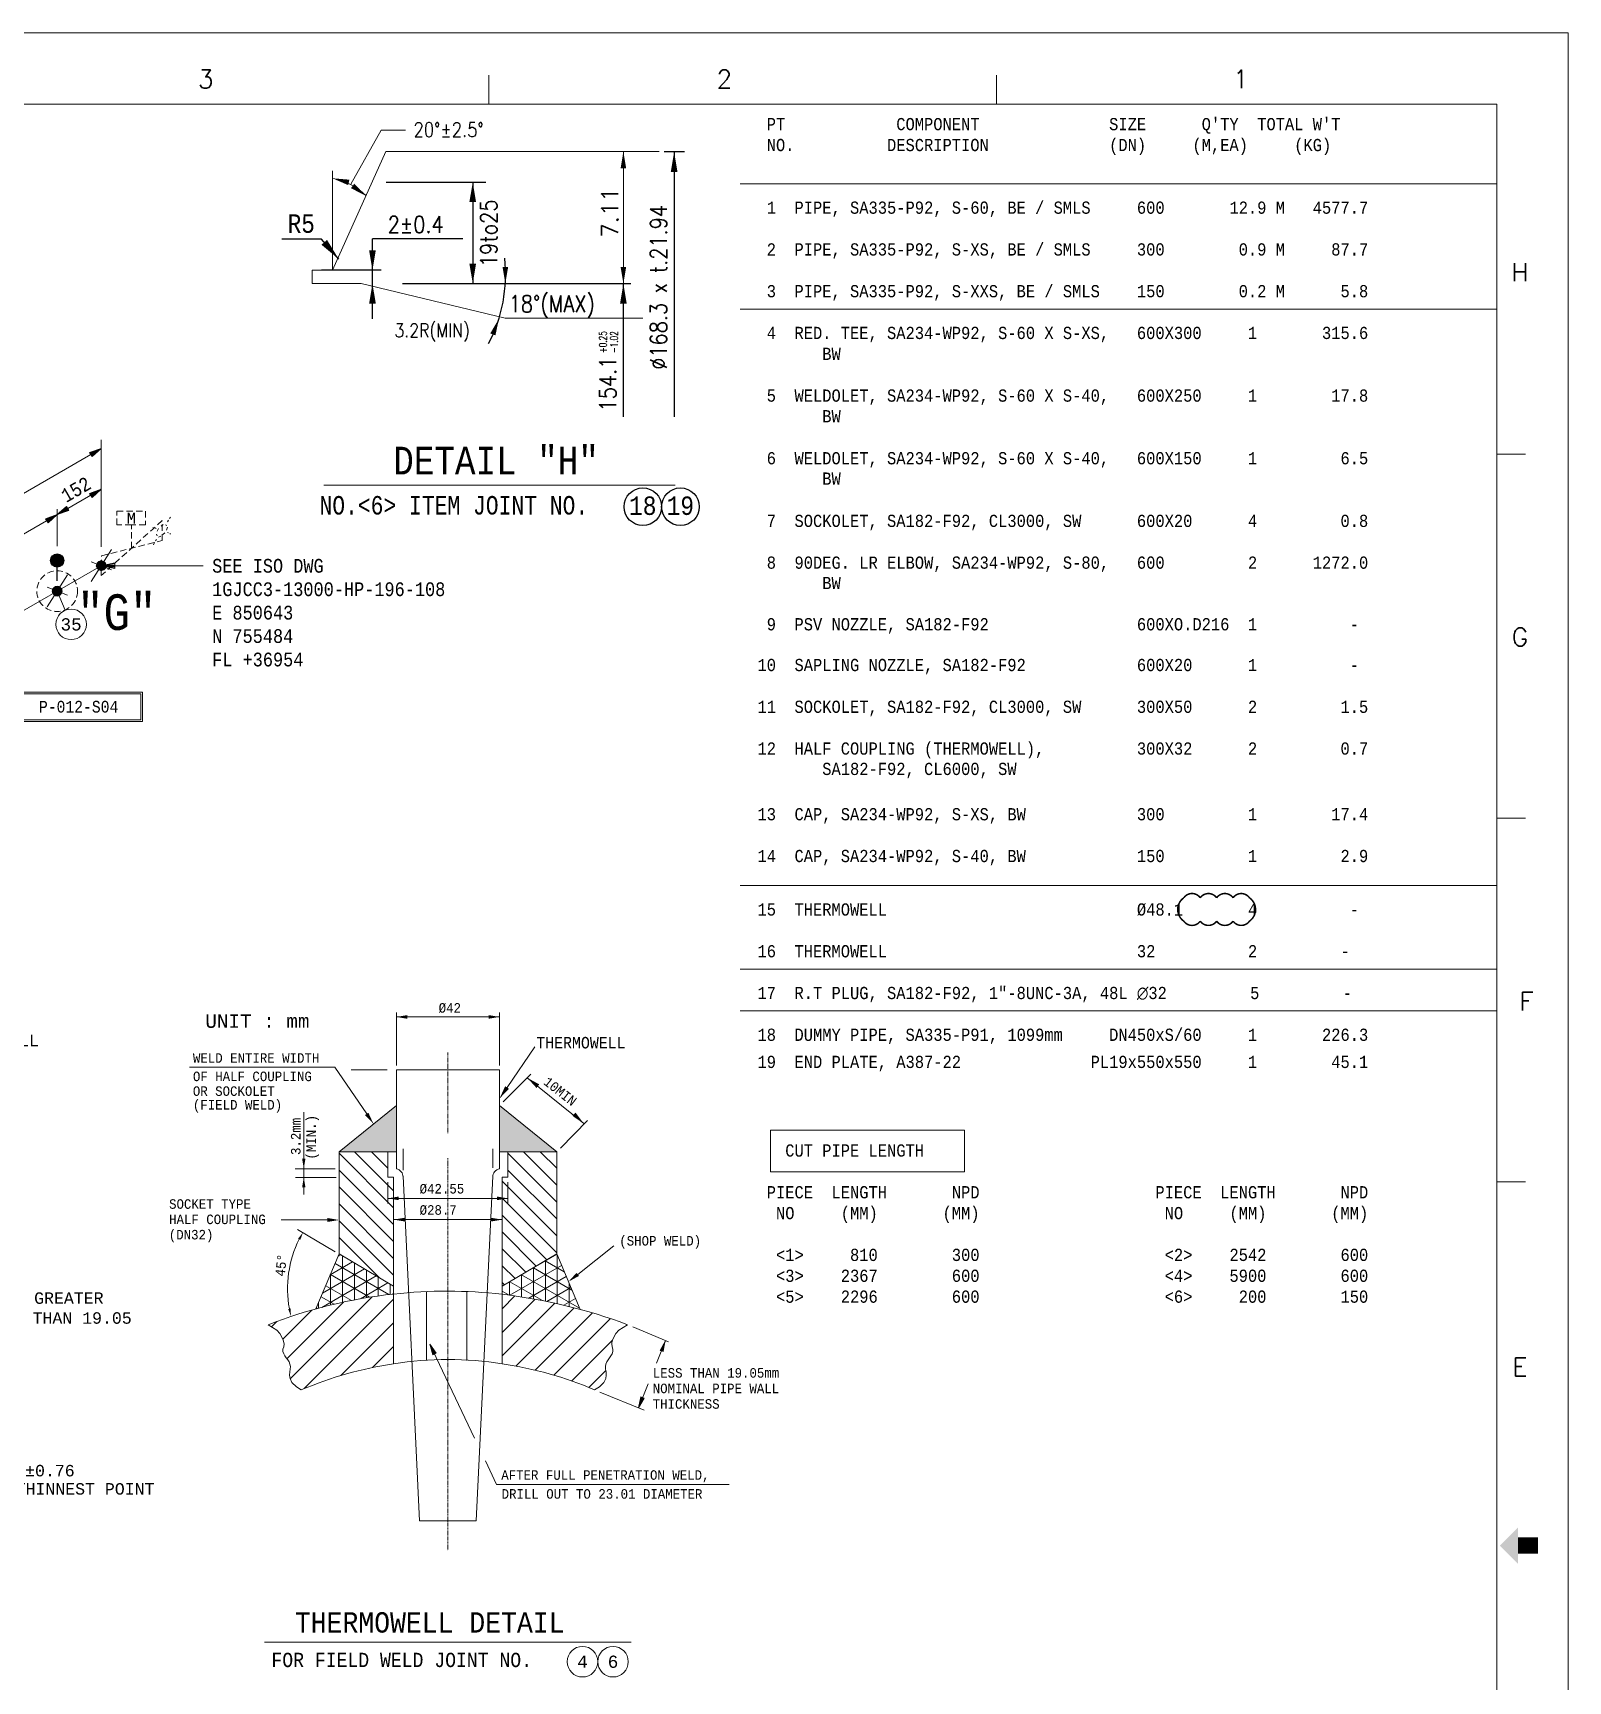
# Model space of a CAD drawing. Extents: x 0 to 841, y 0 to 594.
# Drawn here: x 539.5 to 841, y 270.4 to 594 of the extents above; entities that cross this region are included whole.
import ezdxf
from ezdxf.enums import TextEntityAlignment as Align

# ---------------------------------------------------------------- set-up
doc = ezdxf.new("R2010")
doc.units = 0
doc.header["$LTSCALE"] = 5
doc.header["$MEASUREMENT"] = 0
doc.linetypes.add('CENTER', pattern=[2, 1.25, -0.25, 0.25, -0.25])
doc.linetypes.add('HIDDEN', pattern=[0.375, 0.25, -0.125])
doc.layers.get('0').update_dxf_attribs({"lineweight": 9})
for name, color, linetype, lineweight in [('1', 7, 'Continuous', 9), ('3', 7, 'Continuous', 9), ('4', 7, 'Continuous', 9), ('42', 7, 'Continuous', 9), ('EMB', 7, 'Continuous', 9), ('T-TEXT1', 7, 'Continuous', 9)]:
    doc.layers.add(name, color=color, linetype=linetype, lineweight=lineweight)
for name, color, linetype in [('2', 2, 'Continuous'), ('7', 7, 'Continuous'), ('FAB', 2, 'Continuous')]:
    doc.layers.add(name, color=color, linetype=linetype)
doc.styles.add('MONOTXT', font='monotxt.shx')
doc.styles.add('ROMANS', font='romans.shx')
doc.styles.add('TXT', font='monotxt.shx')

msp = doc.modelspace()

# ---------------------------------------------------------------- hatches: boundary and pattern name
at = {"layer": '1', "linetype": 'Continuous'}
h = msp.add_hatch(color=4, dxfattribs=at)
h.paths.add_polyline_path([(599.63, 374.32), (610.87, 374.32), (610.87, 383.42)])
h.paths.add_polyline_path([(631.13, 383.42), (631.13, 374.32), (642.37, 374.32)])
h = msp.add_hatch(dxfattribs=at)
h.set_pattern_fill('ANSI31', color=4, scale=18.75, angle=90)
h.set_pattern_definition([(135, (494.3533, 257.2443), (-1.657282, -1.657282), [])])
h.paths.add_polyline_path([(610.34, 369.13), (610.12, 369.35), (609.21, 369.35), (609.21, 374.32), (599.63, 374.32), (599.63, 354.26), (610.34, 347.93)])
h.paths.add_polyline_path([(642.37, 374.32), (632.79, 374.32), (632.79, 369.35), (631.88, 369.35), (631.66, 369.13), (631.66, 347.93), (642.37, 354.26)])
h = msp.add_hatch(dxfattribs=at)
h.set_pattern_fill('NET3', color=4, scale=18.75, angle=90)
h.set_pattern_definition([(90, (501.8533, 245.9943), (-2.34375, 1e-16), []), (150, (501.8533, 245.9943), (-1.171875, -2.029747), []), (210, (501.8533, 245.9943), (1.171875, -2.029747), [])])
h.paths.add_polyline_path([(642.37, 354.26), (631.66, 347.93), (631.66, 346.34, -0.036965), (646.97, 343.37)])
h.paths.add_polyline_path([(610.34, 347.93), (599.63, 354.26), (595.08, 343.47, -0.040319), (610.34, 346.39)])
h = msp.add_hatch(dxfattribs=at)
h.set_pattern_fill('ANSI31', color=4, scale=26.25)
h.set_pattern_definition([(45, (494.3533, 257.2443), (-2.320194, 2.320194), [])])
h.paths.add_polyline_path([(610.34, 346.39, 0.066027), (585.7, 340.36), (587.4, 339.28), (587.99, 338.66), (588.67, 337.42), (588.8, 336.8), (588.81, 336.61), (588.76, 336.05), (588.61, 335.55), (588.61, 335.09), (588.75, 334.66), (588.97, 334.25), (589.24, 333.85), (589.53, 333.46), (589.79, 333.05), (589.98, 332.62), (590.07, 332.16), (590.03, 331.66), (589.94, 331.11), (589.9, 330.49), (590.01, 329.79), (590.35, 329.01), (591.24, 328.16), (592.21, 327.58, -0.064579), (610.34, 332.69)])
h.paths.add_polyline_path([(654.01, 338.66), (654.6, 339.28), (656.3, 340.36, 0.060273), (631.66, 346.34), (631.66, 332.69, -0.064665), (649.79, 327.58), (650.76, 328.16), (651.65, 329.01), (651.99, 329.79), (652.1, 330.49), (652.06, 331.11), (651.97, 331.66), (651.93, 332.16), (652.02, 332.62), (652.21, 333.05), (652.47, 333.46), (652.76, 333.85), (653.03, 334.25), (653.25, 334.66), (653.39, 335.09), (653.39, 335.55), (653.24, 336.05), (653.19, 336.61), (653.2, 336.8), (653.33, 337.42)])
at = {"layer": 'FAB'}
msp.add_hatch(color=256, dxfattribs=at).paths.add_polyline_path([(545.56, 490.41, 1), (542.96, 490.41, 1)])

# ---------------------------------------------------------------- linework, layer by layer
at = {"color": 3, "ltscale": 2}
for p, q in [((598.35, 547.4), (608.81, 570.71)), ((608.81, 570.71), (662.47, 570.71)), ((594.36, 544.78), (594.36, 547.4)), ((594.36, 547.4), (598.35, 547.4))]:
    msp.add_line(p, q, dxfattribs=at)
at = {"color": 4}
for p, q in [((610.87, 391.28), (610.87, 401.66)), ((631.13, 391.28), (631.13, 401.66)), ((632.61, 386.95), (638.04, 394.92)), ((598.82, 390.93), (570.23, 390.93)), ((605.05, 381.76), (598.82, 390.93)), ((610.87, 370.98), (610.87, 390.41)), ((631.13, 370.98), (631.13, 390.41)), ((637.31, 389.55), (631.84, 384.14)), ((647.68, 379.86), (636.59, 388.84)), ((592.69, 365.92), (592.69, 382.09)), ((642.37, 374.32), (631.13, 383.42)), ((643.09, 375.04), (648.44, 380.46)), ((612.19, 370.73), (612.19, 374.9)), ((629.81, 371.17), (629.81, 374.9)), ((598.88, 370.98), (590.98, 370.98)), ((599.07, 369.3), (591.05, 369.3)), ((615.44, 301.87), (612.19, 369.51)), ((626.56, 301.87), (629.81, 369.51)), ((609.21, 364.18), (609.21, 368.35)), ((632.79, 364.18), (632.79, 368.35)), ((610.34, 360), (610.34, 364.18)), ((631.66, 360), (631.66, 364.18))]:
    msp.add_line(p, q, dxfattribs=at)
at = {"color": 4, "linetype": 'ByBlock'}
for p, q in [((610.87, 400.8), (631.13, 400.8)), ((610.87, 390.41), (631.13, 390.41)), ((609.21, 365.18), (632.79, 365.18)), ((588.27, 360.93), (597.3, 360.93)), ((610.34, 361), (631.66, 361)), ((598.88, 354.7), (591.44, 359.09)), ((653.58, 355.86), (646.5, 350.26))]:
    msp.add_line(p, q, dxfattribs=at)
at = {"color": 1, "linetype": 'CENTER', "ltscale": 0.04}
for p, q in [((621, 393.81), (621, 377.91)), ((621, 373.05), (621, 296.01))]:
    msp.add_line(p, q, dxfattribs=at)
at = {"color": 0, "linetype": 'ByBlock'}
msp.add_line((599.63, 364.32), (599.63, 364.39), dxfattribs=at)
at = {"color": 4}
for centre, start, end in [((610.53, 369.35), 0, 77.9932), ((631.47, 369.35), 102.0068, 180)]:
    msp.add_arc(centre, 1.67, start, end, dxfattribs=at)
at = {"color": 4, "linetype": 'ByBlock'}
msp.add_arc((611.15, 347.45), 21.65, 153.3645, 190.4789, dxfattribs=at)
for points in [[(613.02, 401.16), (613.02, 400.44), (610.87, 400.8)], [(628.98, 401.16), (628.98, 400.44), (631.13, 400.8)], [(611.35, 365.53), (611.35, 364.82), (609.21, 365.18)], [(630.65, 365.53), (630.65, 364.82), (632.79, 365.18)], [(597.3, 361.32), (597.3, 360.55), (599.63, 360.93)], [(612.48, 361.36), (612.48, 360.65), (610.34, 361)], [(629.52, 361.36), (629.52, 360.65), (631.66, 361)], [(591.58, 357.27), (592.02, 357.03), (592.51, 358.46)], [(646.74, 349.95), (646.26, 350.56), (644.67, 348.81)], [(590.1, 343.56), (589.62, 343.45), (590.18, 342.05)]]:
    msp.add_solid(points, dxfattribs=at)
at = {"color": 4}
for points in [[(638.4, 386.86), (638.94, 387.56), (636.58, 388.84)], [(632.98, 386.7), (632.25, 387.2), (631.13, 384.76)], [(604.72, 381.54), (605.38, 381.98), (606.39, 379.79)], [(646.07, 382.01), (645.46, 381.37), (647.68, 379.86)], [(592.36, 372.97), (593.02, 372.97), (592.69, 370.98)], [(593.02, 367.31), (592.36, 367.31), (592.69, 369.3)]]:
    msp.add_solid(points, dxfattribs=at)
at = {"layer": '1', "color": 4, "ltscale": 10}
for p, q in [((601.91, 564.28), (607.9, 574.89)), ((607.9, 574.89), (612.66, 574.89)), ((655.46, 570.71), (655.46, 544.78)), ((598.35, 547.4), (598.35, 566.91))]:
    msp.add_line(p, q, dxfattribs=at)
at = {"layer": '1', "color": 1, "linetype": 'Continuous', "lineweight": 0}
msp.add_line((552.93, 489.4), (505.92, 462.29), dxfattribs=at)
at = {"layer": '1', "color": 4, "linetype": 'Continuous'}
for p, q in [((599.63, 374.32), (610.87, 383.42)), ((585.7, 340.36), (587.4, 339.28)), ((656.3, 340.36), (654.6, 339.28)), ((657.34, 339.92), (664.34, 336.99)), ((587.4, 339.28), (587.99, 338.66)), ((587.99, 338.66), (588.67, 337.42)), ((588.67, 337.42), (588.8, 336.8)), ((588.81, 336.61), (588.76, 336.05)), ((588.8, 336.8), (588.81, 336.61)), ((617.46, 336.57), (626.25, 318.08)), ((653.2, 336.8), (653.19, 336.61)), ((653.19, 336.61), (653.24, 336.05)), ((653.33, 337.42), (653.2, 336.8)), ((654.01, 338.66), (653.33, 337.42)), ((654.6, 339.28), (654.01, 338.66)), ((661.94, 332.8), (663.74, 337.23)), ((588.76, 336.05), (588.61, 335.55)), ((588.61, 335.55), (588.61, 335.09)), ((588.61, 335.09), (588.75, 334.66)), ((588.75, 334.66), (588.97, 334.25)), ((588.97, 334.25), (589.24, 333.85)), ((589.24, 333.85), (589.53, 333.46)), ((589.53, 333.46), (589.79, 333.05)), ((652.47, 333.46), (652.21, 333.05)), ((652.76, 333.85), (652.47, 333.46)), ((653.03, 334.25), (652.76, 333.85)), ((653.25, 334.66), (653.03, 334.25)), ((653.24, 336.05), (653.39, 335.55)), ((653.39, 335.09), (653.25, 334.66)), ((653.39, 335.55), (653.39, 335.09)), ((589.79, 333.05), (589.98, 332.62)), ((589.94, 331.11), (589.9, 330.49)), ((589.9, 330.49), (590.01, 329.79)), ((590.03, 331.66), (589.94, 331.11)), ((589.98, 332.62), (590.07, 332.16)), ((590.07, 332.16), (590.03, 331.66)), ((652.02, 332.62), (651.93, 332.16)), ((651.93, 332.16), (651.97, 331.66)), ((651.97, 331.66), (652.06, 331.11)), ((652.1, 330.49), (651.99, 329.79)), ((652.21, 333.05), (652.02, 332.62)), ((652.06, 331.11), (652.1, 330.49)), ((590.01, 329.79), (590.35, 329.01)), ((590.35, 329.01), (591.24, 328.16)), ((591.24, 328.16), (592.21, 327.58)), ((650.76, 328.16), (649.79, 327.58)), ((651.65, 329.01), (650.76, 328.16)), ((650.84, 327.15), (659.55, 323.61)), ((651.99, 329.79), (651.65, 329.01)), ((658.4, 324.08), (660.3, 328.76)), ((658.4, 324.08), (658.88, 326.2)), ((628.36, 313.63), (630.57, 309)), ((630.57, 309), (676.23, 309)), ((626.56, 301.87), (615.43, 301.87))]:
    msp.add_line(p, q, dxfattribs=at)
at = {"layer": '1', "color": 2, "linetype": 'Continuous'}
for p, q in [((599.63, 374.32), (599.63, 354.26)), ((642.37, 374.32), (642.37, 354.26)), ((610.34, 332.69), (610.34, 369.35)), ((631.66, 332.69), (631.66, 369.35)), ((631.66, 369.35), (632.79, 369.35)), ((599.63, 354.26), (595.08, 343.47)), ((610.34, 347.93), (599.63, 354.26)), ((631.66, 347.93), (642.37, 354.26)), ((642.37, 354.26), (646.97, 343.37))]:
    msp.add_line(p, q, dxfattribs=at)
at = {"layer": '1', "color": 2}
for p, q in [((599.63, 374.32), (610.87, 374.32)), ((599.63, 374.32), (610.87, 374.32)), ((609.21, 369.35), (609.21, 374.32)), ((642.37, 374.32), (631.13, 374.32)), ((642.37, 374.32), (631.13, 374.32)), ((632.79, 369.35), (632.79, 374.32)), ((610.34, 369.35), (609.21, 369.35)), ((616.8, 333.35), (616.8, 346.88)), ((624.74, 333.35), (624.74, 346.88))]:
    msp.add_line(p, q, dxfattribs=at)
at = {"layer": '1', "color": 4}
for p, q in [((618.68, 334.77), (617.46, 336.57)), ((617.46, 336.57), (618.03, 334.47)), ((662.69, 335.33), (663.74, 337.23)), ((618.03, 334.47), (618.68, 334.77)), ((663.36, 335.09), (662.69, 335.33)), ((659.54, 325.93), (658.4, 324.08)), ((658.88, 326.2), (659.54, 325.93))]:
    msp.add_line(p, q, dxfattribs=at)
at = {"layer": '1', "color": 2, "linetype": 'Continuous', "lineweight": 0}
for points in [[(555.58, 488.85), (552.93, 489.4), (555.58, 489.95), (555.58, 488.85)], [(555.58, 488.97), (552.93, 489.4), (555.58, 489.85)], [(555.58, 489.19), (552.93, 489.4), (555.58, 489.74)], [(555.58, 489.3), (552.93, 489.4), (555.58, 489.52)]]:
    msp.add_lwpolyline(points, dxfattribs=at)
at = {"layer": '1', "color": 4, "ltscale": 10}
msp.add_arc((596.03, 553.02), 12.66, 45.4165, 79.4299, dxfattribs=at)
at = {"layer": '1', "color": 4, "linetype": 'Continuous'}
for centre, radius, start, end in [((620.77, 250.49), 96.47, 96.2115, 111.3218), ((619.24, 241.52), 105.56, 69.4457, 83.2426), ((621, 260.24), 73.23, 98.3756, 113.1555), ((621.02, 260.34), 73.14, 66.8329, 81.6323)]:
    msp.add_arc(centre, radius, start, end, dxfattribs=at)
at = {"layer": '1', "color": 2}
for centre, radius, start, end in [((620.77, 250.49), 96.47, 83.5173, 96.2115), ((621, 265.11), 68.42, 81.0343, 98.9691)]:
    msp.add_arc(centre, radius, start, end, dxfattribs=at)
at = {"layer": '1', "color": 4, "ltscale": 10}
for points in [[(656.01, 567.43), (654.92, 567.43), (655.46, 570.71)], [(601.66, 565.19), (601.4, 564.13), (598.35, 565.46)], [(601.96, 563.53), (602.61, 564.41), (604.91, 562)], [(631.73, 548.05), (632.83, 548.05), (632.28, 544.78)], [(656.01, 548.05), (654.92, 548.05), (655.46, 544.78)], [(629.32, 535.02), (630.33, 534.62), (631.02, 537.87)]]:
    msp.add_solid(points, dxfattribs=at)
at = {"layer": '1', "color": 4}
for points in [[(617.46, 336.57), (618.03, 334.47), (618.68, 334.77)], [(663.74, 337.23), (663.36, 335.09), (662.69, 335.33)], [(658.4, 324.08), (658.88, 326.2), (659.54, 325.93)]]:
    msp.add_solid(points, dxfattribs=at)
at = {"layer": '3', "color": 3}
for p, q in [((594.36, 544.78), (603.99, 544.78)), ((603.99, 544.78), (632.27, 537.97)), ((632.27, 537.97), (659.29, 537.97))]:
    msp.add_line(p, q, dxfattribs=at)
at = {"layer": '3', "color": 2, "linetype": 'Continuous', "lineweight": 0}
for p, q in [((143.28, 276.32), (552.93, 512.41)), ((552.93, 514.14), (552.93, 493.1)), ((491, 468.74), (552.93, 504.4)), ((552.83, 504.4), (552.93, 504.46))]:
    msp.add_line(p, q, dxfattribs=at)
at = {"layer": '3', "color": 2, "linetype": 'HIDDEN', "lineweight": 0}
for p, q in [((566.15, 498.34), (565.95, 498)), ((566.5, 498.95), (566.35, 498.69)), ((563.03, 496.91), (563.34, 496.85)), ((563.51, 496.75), (563.73, 496.73)), ((563.92, 495.25), (563.76, 495.57)), ((563.88, 496.19), (564.18, 496.71)), ((564.59, 495.21), (564.13, 495.01)), ((564.65, 497.13), (565.07, 497.46)), ((565.43, 495.88), (565.01, 495.54)), ((565.52, 497.44), (565.78, 497.29)), ((565.94, 496.97), (565.73, 496.4)), ((566.1, 495.84), (565.93, 495.94)), ((566.54, 495.59), (566.36, 495.69)), ((563.15, 493.5), (563.4, 493.93)), ((563.6, 494.28), (563.74, 494.54))]:
    msp.add_line(p, q, dxfattribs=at)
at = {"layer": '3', "color": 2, "linetype": 'Continuous', "lineweight": 0}
for points in [[(550.63, 511.61), (552.93, 512.41), (551.13, 510.81), (550.63, 511.61)], [(550.73, 511.51), (552.93, 512.41), (551.03, 510.91)], [(550.73, 511.41), (552.93, 512.41), (551.03, 511.01)], [(550.83, 511.31), (552.93, 512.41), (550.93, 511.11)], [(550.63, 503.6), (552.93, 504.4), (551.13, 502.8), (550.63, 503.6)], [(550.73, 503.5), (552.93, 504.4), (551.03, 502.9)], [(550.73, 503.4), (552.93, 504.4), (551.03, 503)], [(550.83, 503.3), (552.93, 504.4), (550.93, 503.1)], [(541.96, 498.63), (544.26, 499.43), (542.46, 497.83), (541.96, 498.63)], [(542.06, 498.53), (544.26, 499.43), (542.36, 497.93)], [(542.06, 498.43), (544.26, 499.43), (542.36, 498.03)], [(542.16, 498.33), (544.26, 499.43), (542.26, 498.13)], [(546.56, 500.23), (544.26, 499.43), (546.06, 501.03), (546.56, 500.23)], [(546.46, 500.33), (544.26, 499.43), (546.16, 500.93)], [(546.46, 500.43), (544.26, 499.43), (546.16, 500.83)], [(546.36, 500.53), (544.26, 499.43), (546.26, 500.73)]]:
    msp.add_lwpolyline(points, dxfattribs=at)
at = {"layer": '3', "color": 2, "linetype": 'HIDDEN', "lineweight": 0}
for points in [[(558.86, 492.84), (558.86, 497.39), (555.99, 497.39), (555.99, 500.11), (561.59, 500.11), (561.59, 497.39), (558.86, 497.39)], [(564.88, 496.25), (564.88, 498.25), (552.88, 487.45), (552.98, 491.35), (564.88, 494.35), (564.88, 496.25)]]:
    msp.add_lwpolyline(points, dxfattribs=at)
msp.add_circle((544.26, 484.41), 4, dxfattribs=at)
at = {"layer": '4'}
msp.add_line((601.98, 390.41), (609.07, 390.41), dxfattribs=at)
at = {"layer": '42', "color": 3, "linetype": 'Continuous', "lineweight": 0}
for p, q in [((629.01, 585.73), (629.01, 580)), ((728.74, 585.73), (728.74, 580)), ((826.93, 511.27), (832.65, 511.27)), ((826.93, 439.85), (832.65, 439.85)), ((826.93, 368.43), (832.65, 368.43))]:
    msp.add_line(p, q, dxfattribs=at)
for points in [[(0, 0), (841, 0), (841, 594), (0, 594)], [(35, 580), (827, 580), (827, 14), (35, 14)]]:
    msp.add_lwpolyline(points, close=True, dxfattribs=at)
for points in [[(827.59, 297), (831.16, 300.56), (831.16, 293.43)], [(831.16, 298.6), (835.1, 298.6), (831.16, 295.39), (835.1, 295.39)]]:
    msp.add_solid(points, dxfattribs=at)
at = {"layer": '7', "color": 4}
for p, q in [((663.47, 570.71), (667.47, 570.71)), ((665.43, 570.65), (665.43, 518.61)), ((596.2, 553.48), (588.37, 553.48)), ((599.55, 549.61), (596.2, 553.48))]:
    msp.add_line(p, q, dxfattribs=at)
at = {"layer": '7', "color": 4, "ltscale": 10}
for p, q in [((608.87, 564.73), (628.46, 564.73)), ((625.88, 564.73), (625.88, 544.78)), ((606.18, 547.4), (606.18, 553.58)), ((623.94, 553.58), (606.18, 553.58)), ((607.92, 547.4), (596.15, 547.4)), ((606.18, 537.85), (606.18, 547.4)), ((612.1, 544.78), (656.93, 544.78)), ((655.46, 518.61), (655.46, 544.78))]:
    msp.add_line(p, q, dxfattribs=at)
msp.add_arc((603.27, 546.57), 29.06, 332.2385, 6.295, dxfattribs=at)
for points in [[(666.09, 566.72), (664.78, 566.72), (665.43, 570.65)], [(626.53, 560.8), (625.88, 564.73), (625.22, 560.8)], [(605.52, 551.33), (606.84, 551.33), (606.18, 547.4)], [(626.53, 548.71), (625.88, 544.78), (625.22, 548.71)], [(606.84, 540.85), (605.52, 540.85), (606.18, 544.78)], [(656.12, 540.85), (654.81, 540.85), (655.46, 544.78)]]:
    msp.add_solid(points, dxfattribs=at)
at = {"layer": '7', "color": 4}
msp.add_solid([(596.16, 552.42), (597.26, 553.37), (599.55, 549.61)], dxfattribs=at)
at = {"layer": 'EMB', "color": 2, "linetype": 'Continuous', "lineweight": 0}
for p, q in [((678.39, 564.39), (826.89, 564.39)), ((678.39, 539.79), (826.89, 539.79)), ((678.39, 426.59), (826.89, 426.59)), ((678.39, 410.19), (826.89, 410.19)), ((678.39, 401.99), (827, 401.99)), ((684.39, 378.57), (722.49, 378.57))]:
    msp.add_line(p, q, dxfattribs=at)
msp.add_lwpolyline([(684.39, 378.57), (684.39, 370.37), (722.49, 370.37), (722.49, 378.57)], dxfattribs=at)
at = {"layer": 'FAB', "linetype": 'Continuous', "lineweight": 0}
for p, q in [((596.62, 505.24), (665.62, 505.24)), ((544.26, 484.41), (545.83, 480.65))]:
    msp.add_line(p, q, dxfattribs=at)
at = {"layer": 'FAB', "lineweight": 0}
for p, q in [((544.26, 493.21), (544.26, 500.53)), ((552.93, 489.4), (572.93, 489.4)), ((585, 278.01), (657, 278.01))]:
    msp.add_line(p, q, dxfattribs=at)
at = {"layer": 'FAB'}
msp.add_line((544.26, 486.41), (544.26, 490.41), dxfattribs=at)
at = {"layer": 'FAB', "color": 2, "linetype": 'Continuous', "lineweight": 0}
for points in [[(535.92, 464.59), (561.03, 464.59), (561.03, 458.82), (535.92, 458.82)], [(536.24, 464.27), (560.71, 464.27), (560.71, 459.14), (536.24, 459.14)]]:
    msp.add_lwpolyline(points, close=True, dxfattribs=at)
at = {"layer": 'FAB', "color": 6, "lineweight": 0, "flags": 128}
msp.add_lwpolyline([(778.43, 424.19, 0, 0, 0.520567), (778.43, 424.19, 0, 0, 0.520567), (778.43, 424.19, 0.3, 0.3, 0.520567), (775.21, 424.19, 0.3, 0.3, 0.520567), (771.98, 424.19, 0.3, 0.3, 0.520567), (768.76, 424.19, 0.3, 0.3, 0.520567), (765.53, 424.19, 0.3, 0.3, 0.520567), (765.53, 424.19, 0.3, 0.3, 0.520567), (765.53, 419.61, 0.3, 0.3, 0.520567), (765.53, 419.61, 0.3, 0.3, 0.520567), (768.76, 419.61, 0.3, 0.3, 0.520567), (771.98, 419.61, 0.3, 0.3, 0.520567), (775.21, 419.61, 0.3, 0.3, 0.520567), (778.43, 419.61, 0.3, 0.3, 0.520567), (778.43, 419.61, 0.3, 0.3, 0.520567), (778.43, 424.19, 0.3, 0.3, 0.520567)], format="xyseb", dxfattribs=at)
at = {"layer": 'FAB', "color": 2, "linetype": 'Continuous'}
for centre in [(659.29, 500.98), (666.67, 500.98)]:
    msp.add_circle(centre, 3.69, dxfattribs=at)
at = {"layer": 'FAB'}
msp.add_circle((544.26, 490.41), 1.3, dxfattribs=at)
at = {"layer": 'FAB', "color": 2, "linetype": 'Continuous', "lineweight": 0}
for centre in [(546.99, 477.88), (647.43, 274.2), (653.43, 274.2)]:
    msp.add_circle(centre, 3, dxfattribs=at)
at = {"layer": 'T-TEXT1', "color": 2, "linetype": 'Continuous', "lineweight": 0}
for p, q in [((554.95, 492.59), (550.95, 486.29)), ((554.95, 488.59), (550.95, 490.19)), ((546.29, 487.6), (542.29, 481.3)), ((546.29, 483.6), (542.29, 485.2))]:
    msp.add_line(p, q, dxfattribs=at)
for points in [[(552.93, 490.4), (553.13, 490.3), (553.23, 490.3), (553.43, 490.2), (553.53, 490.1), (553.63, 490), (553.73, 489.9), (553.83, 489.7), (553.83, 489.6), (553.93, 489.4), (553.83, 489.2), (553.83, 489.1), (553.73, 488.9), (553.63, 488.8), (553.53, 488.7), (553.43, 488.6), (553.23, 488.5), (553.13, 488.5), (552.93, 488.5), (552.73, 488.5), (552.63, 488.5), (552.43, 488.6), (552.33, 488.7), (552.23, 488.8), (552.13, 488.9), (552.03, 489.1), (552.03, 489.2), (552.03, 489.4), (552.03, 489.6), (552.03, 489.7), (552.13, 489.9), (552.23, 490), (552.33, 490.1), (552.43, 490.2), (552.63, 490.3), (552.73, 490.3), (552.93, 490.4), (552.93, 490.4), (553.13, 490.3), (552.93, 488.4), (552.73, 488.5), (552.93, 490.4), (553.13, 490.3), (553.23, 490.3), (552.73, 488.5), (552.63, 488.5), (553.13, 490.3), (553.23, 490.3), (553.43, 490.2), (552.63, 488.5), (552.43, 488.6), (553.23, 490.3), (553.43, 490.2), (553.53, 490.1), (552.43, 488.6), (552.33, 488.7), (553.43, 490.2), (553.53, 490.1), (553.63, 490), (552.33, 488.7), (552.23, 488.8), (553.53, 490.1), (553.63, 490), (553.73, 489.9), (552.23, 488.8), (552.13, 488.9), (553.63, 490), (553.73, 489.9), (553.83, 489.7), (552.13, 488.9), (552.03, 489.1), (553.73, 489.9), (553.83, 489.7), (553.83, 489.6), (552.03, 489.1), (552.03, 489.2), (553.83, 489.7), (553.83, 489.6), (553.93, 489.4), (552.03, 489.2), (551.93, 489.4), (553.83, 489.6), (553.93, 489.4), (553.83, 489.2), (551.93, 489.4), (552.03, 489.6), (553.93, 489.4), (553.83, 489.2), (553.83, 489.1), (552.03, 489.6), (552.03, 489.7), (553.83, 489.2), (553.83, 489.1), (553.73, 488.9), (552.03, 489.7), (552.13, 489.9), (553.83, 489.1)], [(553.83, 489.1), (553.73, 488.9), (553.63, 488.8), (552.13, 489.9), (552.23, 490), (553.73, 488.9), (553.63, 488.8), (553.53, 488.7), (552.23, 490), (552.33, 490.1), (553.63, 488.8), (553.53, 488.7), (553.43, 488.6), (552.33, 490.1), (552.43, 490.2), (553.53, 488.7), (553.43, 488.6), (553.23, 488.5), (552.43, 490.2), (552.63, 490.3), (553.43, 488.6), (553.23, 488.5), (553.13, 488.5), (552.63, 490.3), (552.73, 490.3), (553.23, 488.5), (553.13, 488.5), (552.93, 488.4), (552.73, 490.3), (552.93, 490.4), (553.13, 488.5)], [(544.26, 485.41), (544.46, 485.31), (544.56, 485.31), (544.76, 485.21), (544.86, 485.11), (544.96, 485.01), (545.06, 484.91), (545.16, 484.71), (545.16, 484.61), (545.26, 484.41), (545.16, 484.21), (545.16, 484.11), (545.06, 483.91), (544.96, 483.81), (544.86, 483.71), (544.76, 483.61), (544.56, 483.51), (544.46, 483.51), (544.26, 483.51), (544.06, 483.51), (543.96, 483.51), (543.76, 483.61), (543.66, 483.71), (543.56, 483.81), (543.46, 483.91), (543.36, 484.11), (543.36, 484.21), (543.36, 484.41), (543.36, 484.61), (543.36, 484.71), (543.46, 484.91), (543.56, 485.01), (543.66, 485.11), (543.76, 485.21), (543.96, 485.31), (544.06, 485.31), (544.26, 485.41), (544.26, 485.41), (544.46, 485.31), (544.26, 483.41), (544.06, 483.51), (544.26, 485.41), (544.46, 485.31), (544.56, 485.31), (544.06, 483.51), (543.96, 483.51), (544.46, 485.31), (544.56, 485.31), (544.76, 485.21), (543.96, 483.51), (543.76, 483.61), (544.56, 485.31), (544.76, 485.21), (544.86, 485.11), (543.76, 483.61), (543.66, 483.71), (544.76, 485.21), (544.86, 485.11), (544.96, 485.01), (543.66, 483.71), (543.56, 483.81), (544.86, 485.11), (544.96, 485.01), (545.06, 484.91), (543.56, 483.81), (543.46, 483.91), (544.96, 485.01), (545.06, 484.91), (545.16, 484.71), (543.46, 483.91), (543.36, 484.11), (545.06, 484.91), (545.16, 484.71), (545.16, 484.61), (543.36, 484.11), (543.36, 484.21), (545.16, 484.71), (545.16, 484.61), (545.26, 484.41), (543.36, 484.21), (543.26, 484.41), (545.16, 484.61), (545.26, 484.41), (545.16, 484.21), (543.26, 484.41), (543.36, 484.61), (545.26, 484.41), (545.16, 484.21), (545.16, 484.11), (543.36, 484.61), (543.36, 484.71), (545.16, 484.21), (545.16, 484.11), (545.06, 483.91), (543.36, 484.71), (543.46, 484.91), (545.16, 484.11)], [(545.16, 484.11), (545.06, 483.91), (544.96, 483.81), (543.46, 484.91), (543.56, 485.01), (545.06, 483.91), (544.96, 483.81), (544.86, 483.71), (543.56, 485.01), (543.66, 485.11), (544.96, 483.81), (544.86, 483.71), (544.76, 483.61), (543.66, 485.11), (543.76, 485.21), (544.86, 483.71), (544.76, 483.61), (544.56, 483.51), (543.76, 485.21), (543.96, 485.31), (544.76, 483.61), (544.56, 483.51), (544.46, 483.51), (543.96, 485.31), (544.06, 485.31), (544.56, 483.51), (544.46, 483.51), (544.26, 483.41), (544.06, 485.31), (544.26, 485.41), (544.46, 483.51)]]:
    msp.add_lwpolyline(points, dxfattribs=at)

# ---------------------------------------------------------------- texts
at = {"color": 2, "style": 'MONOTXT', "width": 0.9}
msp.add_text('45°', height=1.875, rotation=83.8015, dxfattribs=at).set_placement((588.93, 349.77))
at = {"layer": '2', "linetype": 'Continuous', "ltscale": 10, "style": 'ROMANS', "width": 0.85}
for s, height, p in [('20%%D%%P2.5%%D', 2.7846, (621.14, 575.01)), ('2%%P0.4', 3.276, (614.67, 556.39)), ('18%%D(MAX)', 3.276, (641.42, 540.59))]:
    msp.add_text(s, height=height, dxfattribs=at).set_placement(p, align=Align.MIDDLE)
for s, p in [('19to25', (629.02, 554.67)), ('%%C168.3 x t.21.94', (662.38, 544.04)), ('154.1', (652.41, 525.07))]:
    msp.add_text(s, height=3.276, rotation=90, dxfattribs=at).set_placement(p, align=Align.MIDDLE)
at = {"layer": '2', "linetype": 'Continuous', "ltscale": 10, "style": 'ROMANS'}
msp.add_text('7.11', height=3.276, rotation=90, dxfattribs=at).set_placement((654.44, 553.83))
at = {"layer": '2', "linetype": 'Continuous', "style": 'MONOTXT', "width": 0.85}
msp.add_text('R5', height=3.624, dxfattribs=at).set_placement((592.2, 556.54), align=Align.MIDDLE)
at = {"layer": '2', "color": 4, "linetype": 'Continuous', "ltscale": 10, "style": 'ROMANS', "width": 0.85}
msp.add_text('3.2R(MIN)', height=2.654, dxfattribs=at).set_placement((617.9, 535.42), align=Align.MIDDLE)
at = {"layer": '2', "linetype": 'Continuous', "style": 'ROMANS', "width": 0.7}
for s, p in [('+0.25', (652.19, 531.12)), ('-1.02', (654.39, 531.12))]:
    msp.add_text(s, height=1.5, rotation=90, dxfattribs=at).set_placement(p)
at = {"layer": '3', "color": 2, "linetype": 'Continuous', "lineweight": 0, "style": 'TXT', "width": 0.851861}
msp.add_text('152', height=2.7, rotation=30, dxfattribs=at).set_placement((546.03, 501.7))
at = {"layer": '3', "color": 2, "linetype": 'HIDDEN', "lineweight": 0, "style": 'TXT'}
msp.add_text('M', height=2.1, dxfattribs=at).set_placement((558.82, 498.73), align=Align.MIDDLE_CENTER)
at = {"layer": '3', "color": 2, "linetype": 'Continuous', "lineweight": 0, "style": 'TXT', "width": 0.851861}
for s, p in [('SEE ISO DWG', (574.7, 488.03)), ('1GJCC3-13000-HP-196-108', (574.7, 483.43)), ('E 850643', (574.7, 478.83)), ('N 755484', (574.7, 474.23)), ('FL +36954', (574.7, 469.63))]:
    msp.add_text(s, height=2.7, dxfattribs=at).set_placement(p)
at = {"layer": '4', "color": 2, "style": 'MONOTXT'}
msp.add_text('UNIT : mm', height=2.625, dxfattribs=at).set_placement((573.36, 398.66))
at = {"layer": '4', "color": 2, "style": 'MONOTXT', "width": 0.9}
for s, height, p in [('%%C42', 1.875, (619.19, 401.64)), ('THERMOWELL', 2.25, (638.36, 394.62)), ('WELD ENTIRE WIDTH', 1.875, (570.92, 391.8)), ('OF HALF COUPLING', 1.875, (570.92, 388.19)), ('OR SOCKOLET', 1.875, (570.91, 385.3)), ('(FIELD WELD)', 1.875, (570.91, 382.61)), ('%%C42.55', 1.875, (615.44, 366.13)), ('SOCKET TYPE', 1.875, (566.24, 363.13)), ('%%C28.7', 1.875, (615.44, 361.96)), ('HALF COUPLING', 1.875, (566.24, 360.12)), ('(DN32)', 1.875, (566.18, 357.11)), ('(SHOP WELD)', 1.875, (654.66, 355.91)), ('LESS THAN 19.05mm', 1.875, (661.24, 329.97)), ('NOMINAL PIPE WALL', 1.875, (661.23, 326.92)), ('THICKNESS', 1.875, (661.22, 323.87)), ('AFTER FULL PENETRATION WELD,', 1.875, (631.48, 309.92)), ('DRILL OUT TO 23.01 DIAMETER', 1.875, (631.55, 306.21))]:
    msp.add_text(s, height=height, dxfattribs=at).set_placement(p)
for s, rotation, p in [('10MIN', 321.6762, (639.61, 387.73)), ('3.2mm', 90, (592.05, 373.69)), ('(MIN.)', 90, (595.08, 372.79))]:
    msp.add_text(s, height=1.875, rotation=rotation, dxfattribs=at).set_placement(p)
at = {"layer": '42', "color": 3, "linetype": 'Continuous', "lineweight": 0, "style": 'ROMANS'}
for s, height, width, p in [('3', 3.58, 1.001426, (573.44, 584.94)), ('2', 3.58, 1.001426, (675.29, 584.94)), ('1', 3.58, 1.001426, (776.74, 584.94)), ('H', 3.57, 1.001449, (831.54, 547.02)), ('G', 3.57, 1.001449, (831.54, 475.39)), ('F', 3.57, 1.001449, (832.85, 403.88)), ('E', 3.57, 1.001449, (831.55, 332.07))]:
    msp.add_text(s, height=height, dxfattribs=dict(at, width=width)).set_placement(p, align=Align.MIDDLE)
at = {"layer": 'EMB', "color": 2, "linetype": 'Continuous', "lineweight": 0, "style": 'TXT', "width": 0.875}
for s, p in [(" PT            COMPONENT              SIZE      Q'TY  TOTAL W'T", (681.8, 574.9)), (' NO.          DESCRIPTION             (DN)     (M,EA)     (KG)', (681.8, 570.8)), (' 1  PIPE, SA335-P92, S-60, BE / SMLS     600       12.9 M   4577.7', (681.8, 558.5)), (' 2  PIPE, SA335-P92, S-XS, BE / SMLS     300        0.9 M     87.7', (681.8, 550.3)), (' 3  PIPE, SA335-P92, S-XXS, BE / SMLS    150        0.2 M      5.8', (681.8, 542.1)), (' 4  RED. TEE, SA234-WP92, S-60 X S-XS,   600X300     1       315.6', (681.8, 533.9)), ('       BW', (681.8, 529.8)), (' 5  WELDOLET, SA234-WP92, S-60 X S-40,   600X250     1        17.8', (681.8, 521.6)), ('       BW', (681.8, 517.55)), (' 6  WELDOLET, SA234-WP92, S-60 X S-40,   600X150     1         6.5', (681.8, 509.3)), ('       BW', (681.8, 505.3)), (' 7  SOCKOLET, SA182-F92, CL3000, SW      600X20      4         0.8', (681.8, 497)), (' 8  90DEG. LR ELBOW, SA234-WP92, S-80,   600         2      1272.0', (681.8, 488.8)), ('       BW', (681.8, 484.8)), (' 9  PSV NOZZLE, SA182-F92                600XO.D216  1          -', (681.8, 476.7)), ('10  SAPLING NOZZLE, SA182-F92            600X20      1          -', (681.8, 468.7)), ('11  SOCKOLET, SA182-F92, CL3000, SW      300X50      2         1.5', (681.8, 460.5)), ('12  HALF COUPLING (THERMOWELL),          300X32      2         0.7', (681.8, 452.3)), ('       SA182-F92, CL6000, SW', (681.8, 448.3)), ('13  CAP, SA234-WP92, S-XS, BW            300         1        17.4', (681.8, 439.4)), ('14  CAP, SA234-WP92, S-40, BW            150         1         2.9', (681.8, 431.2)), ('15  THERMOWELL                           %%C48.1       4          -', (681.8, 420.7)), ('16  THERMOWELL                           32          2         -', (681.8, 412.5)), ('17  R.T PLUG, SA182-F92, 1"-8UNC-3A, 48L ∅32         5         -  ', (681.8, 404.3)), ('18  DUMMY PIPE, SA335-P91, 1099mm     DN450xS/60     1       226.3  ', (681.8, 396.1)), ('19  END PLATE, A387-22              PL19x550x550     1        45.1', (681.8, 390.77)), ('   CUT PIPE LENGTH', (681.8, 373.38)), (' PIECE  LENGTH       NPD                   PIECE  LENGTH       NPD', (681.8, 365.18)), ('  NO     (MM)       (MM)                    NO     (MM)       (MM)', (681.8, 361.08)), ('  <1>     810        300                    <2>    2542        600', (681.8, 352.88)), ('  <3>    2367        600                    <4>    5900        600', (681.8, 348.78)), ('  <5>    2296        600                    <6>     200        150', (681.8, 344.68))]:
    msp.add_text(s, height=2.4, dxfattribs=at).set_placement(p)
at = {"layer": 'FAB', "color": 2, "linetype": 'Continuous', "style": 'TXT'}
for s, height, width, p in [('DETAIL "H"', 5.443, 0.857143, (610.27, 507.32)), ('NO.<6> ITEM JOINT NO.', 3.6291, 0.8, (595.78, 499.45)), ('"G"', 7, 0.857082, (548.17, 476.78))]:
    msp.add_text(s, height=height, dxfattribs=dict(at, width=width)).set_placement(p)
at = {"layer": 'FAB', "color": 2, "linetype": 'Continuous', "style": 'TXT', "width": 0.857082}
for s, p in [('18', (659.27, 499.37)), ('19', (666.65, 499.37))]:
    msp.add_text(s, height=3.629, dxfattribs=at).set_placement(p, align=Align.CENTER)
at = {"layer": 'FAB', "color": 2, "linetype": 'Continuous', "lineweight": 0}
for s, style, p in [('35', 'TXT', (546.99, 477.88)), ('4', 'MONOTXT', (647.43, 274.2)), ('6', 'MONOTXT', (653.43, 274.2))]:
    msp.add_text(s, height=2.4, dxfattribs=dict(at, style=style)).set_placement(p, align=Align.MIDDLE_CENTER)
at = {"layer": 'FAB', "color": 2, "linetype": 'Continuous', "lineweight": 0, "style": 'TXT', "width": 0.869567}
msp.add_text('P-012-S04', height=2.3, dxfattribs=at).set_placement((548.47, 461.71), align=Align.MIDDLE_CENTER)
at = {"layer": 'FAB', "style": 'MONOTXT'}
for s, p in [('THERMOWELL', (521.19, 395.06)), ('Tn = GREATER', (530, 344.47)), ('THAN 19.05', (539.43, 340.56)), ('4.83%%P0.76', (530.17, 310.59)), ('AT THINNEST POINT', (530.26, 307.01))]:
    msp.add_text(s, height=2.25, dxfattribs=at).set_placement(p)
at = {"layer": 'FAB', "linetype": 'Continuous', "style": 'MONOTXT'}
for s, height, width, p in [('THERMOWELL DETAIL', 4, 0.9, (590.94, 279.92)), ('FOR FIELD WELD JOINT NO.', 2.8, 0.88, (586.34, 273.15))]:
    msp.add_text(s, height=height, dxfattribs=dict(at, width=width)).set_placement(p)

doc.saveas('drawing.dxf')
